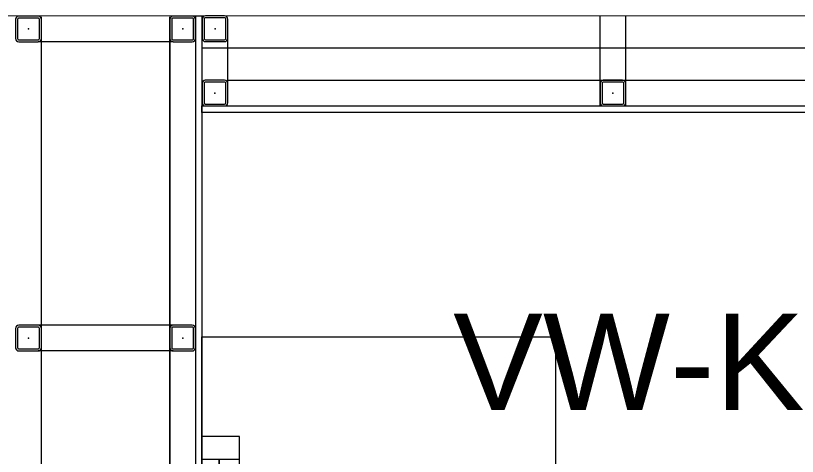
# Model space of a CAD drawing. Extents: x -1439 to 34962, y -872 to 8330.
# Drawn here: x 17226.8 to 17348.5, y 3388.9 to 3457.5 of the extents above; entities that cross this region are included whole.
import ezdxf
from ezdxf.enums import TextEntityAlignment as Align

# ---------------------------------------------------------------- set-up
doc = ezdxf.new("R2010")
doc.units = 0
doc.layers.get('0').update_dxf_attribs({"color": 9, "lineweight": 9})
for name, color, linetype, lineweight in [('00', 9, 'Continuous', 9), ('05V', 9, 'Continuous', 9), ('06D', 9, 'Continuous', 9), ('10', 9, 'Continuous', 9), ('11', 9, 'Continuous', 9), ('21_MAHAL', 9, 'Continuous', 9), ('33', 9, 'BATTING', 9)]:
    doc.layers.add(name, color=color, linetype=linetype, lineweight=lineweight)
doc.styles.add('Arial', font='arial.ttf', dxfattribs={"height": 2.5})
doc.styles.add('MuuM_TEXT-STANDART', font='ARIALN.TTF')
doc.linetypes.add('BATTING', pattern='A,0.0001,-0.1,[134,ltypeshp.shx,S=0.1,R=0,X=-0.1,Y=0],-0.2,[134,ltypeshp.shx,S=0.1,R=180,X=0.1,Y=0],-0.1', length=0.4001)

# ---------------------------------------------------------------- blocks, each defined once
blk = doc.blocks.new('Prf-40x40')
for points in [[(1.5, -2), (-1.5, -2, -0.414214), (-2, -1.5), (-2, 1.5, -0.414214), (-1.5, 2), (1.5, 2, -0.414214), (2, 1.5), (2, -1.5, -0.414214)], [(1.5, -1.7), (-1.5, -1.7, -0.414214), (-1.7, -1.5), (-1.7, 1.5, -0.414214), (-1.5, 1.7), (1.5, 1.7, -0.414214), (1.7, 1.5), (1.7, -1.5, -0.414214)]]:
    blk.add_lwpolyline(points, format="xyb", close=True)
blk.add_point((0, 0))
blk = doc.blocks.new('sıvı sabunluk plan')
for points in [[(5.85, 1.3), (0, 1.3), (0, 13), (5.85, 13), (5.85, 1.3)], [(3.15, 4.9), (0, 4.9), (0, 9.4), (3.15, 9.4), (3.15, 4.9)], [(5.85, 4.9), (3.15, 4.9), (3.15, 9.4), (5.85, 9.4), (5.85, 4.9)]]:
    blk.add_lwpolyline(points)
blk = doc.blocks.new('LAVABO BATARYA PLAN')
at = {"layer": '05V'}
for points in [[(0, 0), (5.5, 0), (5.5, -1.56), (0, -1.56)], [(9.77, 0), (18.07, 0), (18.07, -3.39), (9.77, -3.39)], [(1.18, -1.56), (4.18, -1.56), (4.18, -16.74), (1.18, -16.74)], [(11.55, -3.39), (16.28, -3.39), (16.28, -7.35), (11.55, -7.35)]]:
    blk.add_lwpolyline(points, close=True, dxfattribs=at)
blk = doc.blocks.new('Group-398-1')
at = {"lineweight": 0, "flags": 128}
blk.add_lwpolyline([(384774.1706, 69367.6054), (384774.1706, 69368.1554), (384775.3706, 69368.1554), (384775.3706, 69367.6054)], close=True, dxfattribs=at)
blk.add_lwpolyline([(384775.3706, 69367.6054), (384774.1706, 69367.6054), (384774.1706, 69368.1554), (384775.3706, 69368.1554)], close=True)
for points in [[(384775.042, 69367.7395), (384775.042, 69368.0459, 0.414214), (384775.018, 69368.0699, -0.035809), (384774.946, 69368.0751, 0.067889), (384774.5706, 69368.0751, -0.002456), (384774.498, 69368.0751, 0.418149), (384774.4431, 69368.0334), (384774.4431, 69367.7422)], [(384775.042, 69368.0361), (384775.042, 69367.7297, -0.414214), (384775.018, 69367.7057, 0.035809), (384774.946, 69367.7005, -0.067889), (384774.5706, 69367.7005, 0.025966), (384774.498, 69367.7005, -0.418149), (384774.4431, 69367.7422), (384774.4431, 69368.0334)]]:
    blk.add_lwpolyline(points, format="xyb")
for centre, radius in [((384774.7423, 69367.8911), 0.0414), ((384774.7414, 69367.8903), 0.0228)]:
    blk.add_circle(centre, radius)
blk.add_ellipse((384774.7438, 69367.7338), major_axis=(0.0138, 0), ratio=0.667081)
at = {"xscale": 0.01, "yscale": 0.01, "zscale": 0.01, "rotation": 180}
blk.add_blockref('LAVABO BATARYA PLAN', (384774.7693, 69367.6054), dxfattribs=at)
at = {"layer": '05V', "extrusion": (0, 0, -1), "xscale": 0.01, "yscale": 0.01, "zscale": -0.01, "rotation": 270}
blk.add_blockref('sıvı sabunluk plan', (-384774.4553, 69367.6639), dxfattribs=at)
blk = doc.blocks.new('0_roomno2')
at = {"style": 'Arial'}
blk.add_attdef('ODANO', (0, 1.17), '', height=2, dxfattribs=at)
blk.add_attdef('MEKANADI', text='', height=2, dxfattribs=at).set_placement((0.35, -3), align=Align.BOTTOM_LEFT)
at = {"style": 'MuuM_TEXT-STANDART', "width": 0.6}
for tag, p in [('YER01', (10, -4.5)), ('TAVAN01', (13.75, -4.5)), ('DUVAR01', (17.5, -4.5)), ('YER02', (10, -6.75)), ('TAVAN02', (13.75, -6.75)), ('DUVAR02', (17.5, -6.75)), ('YER03', (10, -9)), ('TAVAN03', (13.75, -9)), ('DUVAR03', (17.5, -9))]:
    blk.add_attdef(tag, text='', height=1.5, dxfattribs=at).set_placement(p, align=Align.MIDDLE_CENTER)
for tag, p in [('M2', (0.35, -4.875)), ('TEMIZTAVANYUKSEKLIGI', (1.8, -8.608))]:
    blk.add_attdef(tag, text='', height=1.5, dxfattribs=at).set_placement(p, align=Align.MIDDLE_LEFT)

msp = doc.modelspace()

# ---------------------------------------------------------------- linework, layer by layer
at = {"layer": '00'}
msp.add_lwpolyline([(17450.84, 3457.4), (17450.84, 3457.4), (16820.84, 3457.5), (16820.84, 3405)], dxfattribs=at)
at = {"layer": '06D'}
for points in [[(17259.86, 3446.94), (17259.87, 3456.96)], [(17317.81, 3443.44), (17317.81, 3457.41)], [(17321.81, 3443.44), (17321.81, 3457.41)], [(17251.34, 3453.43), (17230.34, 3453.43)], [(17230.84, 3290.93), (17230.84, 3453.93)], [(17250.84, 3453.93), (17250.84, 3290.93)], [(17259.86, 3447.46), (17438.84, 3447.47)], [(17251.34, 3409.33), (17230.34, 3409.33)], [(17251.34, 3405.33), (17230.34, 3405.33)]]:
    msp.add_lwpolyline(points, dxfattribs=at)
at = {"layer": '11'}
for points in [[(17254.84, 3287.43), (17255.84, 3287.43), (17255.87, 3457.43), (17254.84, 3457.43)], [(17255.84, 3442.44), (17255.84, 3443.44), (17442.84, 3443.44), (17442.84, 3442.44)]]:
    msp.add_lwpolyline(points, close=True, dxfattribs=at)
at = {"layer": '33', "ltscale": 0.3}
for points in [[(17230.84, 3287.53), (17230.84, 3457.33)], [(17250.84, 3287.53), (17250.84, 3457.33)], [(17442.76, 3452.44), (17255.86, 3452.44)]]:
    msp.add_lwpolyline(points, dxfattribs=at)

# ---------------------------------------------------------------- block references
at = {"layer": '05V', "xscale": 100, "yscale": 100, "zscale": 100, "rotation": 270}
msp.add_blockref('Group-398-1', (-6919504.7, 38480824.56), dxfattribs=at)
at = {"layer": '10', "xscale": -1}
for p, rotation in [((17228.84, 3455.43), 90), ((17252.84, 3455.43), 90), ((17257.87, 3455.46), 270), ((17257.86, 3445.44), 270), ((17319.81, 3445.44), 270), ((17228.84, 3407.33), 90), ((17252.84, 3407.33), 90)]:
    msp.add_blockref('Prf-40x40', p, dxfattribs=dict(at, rotation=rotation))
at = {"layer": '21_MAHAL'}
ref = msp.add_blockref('0_roomno2', (17294.93, 3387.37), dxfattribs=dict(at, xscale=7.5, yscale=7.5, zscale=7.5))
ref.add_attrib('ODANO', 'VW-K1-12', (17294.93, 3396.15), dxfattribs={"layer": '0', "height": 15, "style": 'Arial'})

doc.saveas('drawing.dxf')
